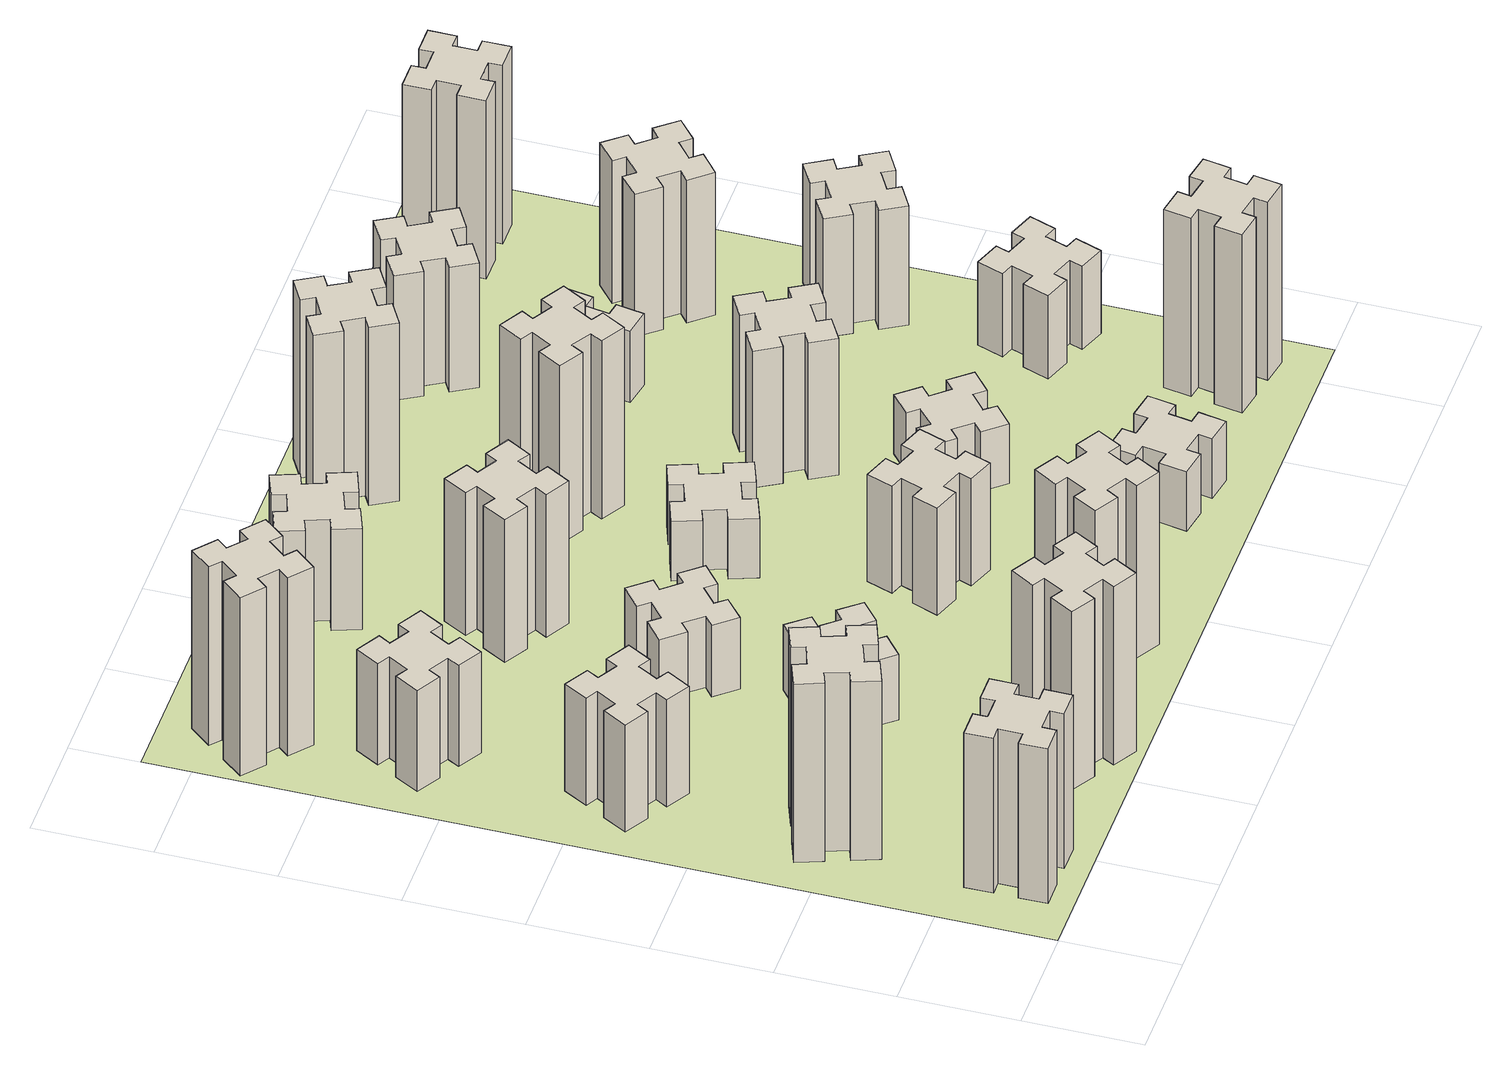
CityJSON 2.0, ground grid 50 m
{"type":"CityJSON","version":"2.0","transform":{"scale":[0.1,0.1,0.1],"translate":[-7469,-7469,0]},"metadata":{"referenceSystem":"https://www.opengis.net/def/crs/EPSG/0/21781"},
"CityObjects":{
"building1":{"type":"Building","attributes":{"class":"1000","function":"1000","usage":"1000","yearOfConstruction":2016,"roofType":"1000","measuredHeight":78,"storeysAboveGround":30,"storeysBelowGround":0},"geometry":[{"type":"Solid","lod":"1","boundaries":[[[[0,1,2,3,4,5,6,7,8,9,10,11,12,13,14,15,16,17,18,19]],[[17,16,20,21]],[[16,15,22,20]],[[15,14,23,22]],[[14,13,24,23]],[[13,12,25,24]],[[12,11,26,25]],[[11,10,27,26]],[[10,9,28,27]],[[9,8,29,28]],[[8,7,30,29]],[[7,6,31,30]],[[6,5,32,31]],[[5,4,33,32]],[[4,3,34,33]],[[3,2,35,34]],[[2,1,36,35]],[[1,0,37,36]],[[0,19,38,37]],[[19,18,39,38]],[[18,17,21,39]],[[24,25,26,27,28,29,30,31,32,33,34,35,36,37,38,39,21,20,22,23]]]]}]},
"building2":{"type":"Building","attributes":{"class":"1000","function":"1000","usage":"1000","yearOfConstruction":2016,"roofType":"1000","measuredHeight":90,"storeysAboveGround":30,"storeysBelowGround":0},"geometry":[{"type":"Solid","lod":"1","boundaries":[[[[40,41,42,43,44,45,46,47,48,49,50,51,52,53,54,55,56,57,58,59]],[[57,56,60,61]],[[56,55,62,60]],[[55,54,63,62]],[[54,53,64,63]],[[53,52,65,64]],[[52,51,66,65]],[[51,50,67,66]],[[50,49,68,67]],[[49,48,69,68]],[[48,47,70,69]],[[47,46,71,70]],[[46,45,72,71]],[[45,44,73,72]],[[44,43,74,73]],[[43,42,75,74]],[[42,41,76,75]],[[41,40,77,76]],[[40,59,78,77]],[[59,58,79,78]],[[58,57,61,79]],[[64,65,66,67,68,69,70,71,72,73,74,75,76,77,78,79,61,60,62,63]]]]}]},
"building3":{"type":"Building","attributes":{"class":"1000","function":"1000","usage":"1000","yearOfConstruction":2016,"roofType":"1000","measuredHeight":54,"storeysAboveGround":30,"storeysBelowGround":0},"geometry":[{"type":"Solid","lod":"1","boundaries":[[[[80,81,82,83,84,85,86,87,88,89,90,91,92,93,94,95,96,97,98,99]],[[97,96,100,101]],[[96,95,102,100]],[[95,94,103,102]],[[94,93,104,103]],[[93,92,105,104]],[[92,91,106,105]],[[91,90,107,106]],[[90,89,108,107]],[[89,88,109,108]],[[88,87,110,109]],[[87,86,111,110]],[[86,85,112,111]],[[85,84,113,112]],[[84,83,114,113]],[[83,82,115,114]],[[82,81,116,115]],[[81,80,117,116]],[[80,99,118,117]],[[99,98,119,118]],[[98,97,101,119]],[[104,105,106,107,108,109,110,111,112,113,114,115,116,117,118,119,101,100,102,103]]]]}]},
"building4":{"type":"Building","attributes":{"class":"1000","function":"1000","usage":"1000","yearOfConstruction":2016,"roofType":"1000","measuredHeight":51,"storeysAboveGround":30,"storeysBelowGround":0},"geometry":[{"type":"Solid","lod":"1","boundaries":[[[[120,121,122,123,124,125,126,127,128,129,130,131,132,133,134,135,136,137,138,139]],[[137,136,140,141]],[[136,135,142,140]],[[135,134,143,142]],[[134,133,144,143]],[[133,132,145,144]],[[132,131,146,145]],[[131,130,147,146]],[[130,129,148,147]],[[129,128,149,148]],[[128,127,150,149]],[[127,126,151,150]],[[126,125,152,151]],[[125,124,153,152]],[[124,123,154,153]],[[123,122,155,154]],[[122,121,156,155]],[[121,120,157,156]],[[120,139,158,157]],[[139,138,159,158]],[[138,137,141,159]],[[144,145,146,147,148,149,150,151,152,153,154,155,156,157,158,159,141,140,142,143]]]]}]},
"building5":{"type":"Building","attributes":{"class":"1000","function":"1000","usage":"1000","yearOfConstruction":2016,"roofType":"1000","measuredHeight":90,"storeysAboveGround":30,"storeysBelowGround":0},"geometry":[{"type":"Solid","lod":"1","boundaries":[[[[160,161,162,163,164,165,166,167,168,169,170,171,172,173,174,175,176,177,178,179]],[[177,176,180,181]],[[176,175,182,180]],[[175,174,183,182]],[[174,173,184,183]],[[173,172,185,184]],[[172,171,186,185]],[[171,170,187,186]],[[170,169,188,187]],[[169,168,189,188]],[[168,167,190,189]],[[167,166,191,190]],[[166,165,192,191]],[[165,164,193,192]],[[164,163,194,193]],[[163,162,195,194]],[[162,161,196,195]],[[161,160,197,196]],[[160,179,198,197]],[[179,178,199,198]],[[178,177,181,199]],[[184,185,186,187,188,189,190,191,192,193,194,195,196,197,198,199,181,180,182,183]]]]}]},
"building6":{"type":"Building","attributes":{"class":"1000","function":"1000","usage":"1000","yearOfConstruction":2016,"roofType":"1000","measuredHeight":90,"storeysAboveGround":30,"storeysBelowGround":0},"geometry":[{"type":"Solid","lod":"1","boundaries":[[[[200,201,202,203,204,205,206,207,208,209,210,211,212,213,214,215,216,217,218,219]],[[217,216,220,221]],[[216,215,222,220]],[[215,214,223,222]],[[214,213,224,223]],[[213,212,225,224]],[[212,211,226,225]],[[211,210,227,226]],[[210,209,228,227]],[[209,208,229,228]],[[208,207,230,229]],[[207,206,231,230]],[[206,205,232,231]],[[205,204,233,232]],[[204,203,234,233]],[[203,202,235,234]],[[202,201,236,235]],[[201,200,237,236]],[[200,219,238,237]],[[219,218,239,238]],[[218,217,221,239]],[[224,225,226,227,228,229,230,231,232,233,234,235,236,237,238,239,221,220,222,223]]]]}]},
"building7":{"type":"Building","attributes":{"class":"1000","function":"1000","usage":"1000","yearOfConstruction":2016,"roofType":"1000","measuredHeight":33,"storeysAboveGround":30,"storeysBelowGround":0},"geometry":[{"type":"Solid","lod":"1","boundaries":[[[[240,241,242,243,244,245,246,247,248,249,250,251,252,253,254,255,256,257,258,259]],[[257,256,260,261]],[[256,255,262,260]],[[255,254,263,262]],[[254,253,264,263]],[[253,252,265,264]],[[252,251,266,265]],[[251,250,267,266]],[[250,249,268,267]],[[249,248,269,268]],[[248,247,270,269]],[[247,246,271,270]],[[246,245,272,271]],[[245,244,273,272]],[[244,243,274,273]],[[243,242,275,274]],[[242,241,276,275]],[[241,240,277,276]],[[240,259,278,277]],[[259,258,279,278]],[[258,257,261,279]],[[264,265,266,267,268,269,270,271,272,273,274,275,276,277,278,279,261,260,262,263]]]]}]},
"building8":{"type":"Building","attributes":{"class":"1000","function":"1000","usage":"1000","yearOfConstruction":2016,"roofType":"1000","measuredHeight":36,"storeysAboveGround":30,"storeysBelowGround":0},"geometry":[{"type":"Solid","lod":"1","boundaries":[[[[280,281,282,283,284,285,286,287,288,289,290,291,292,293,294,295,296,297,298,299]],[[297,296,300,301]],[[296,295,302,300]],[[295,294,303,302]],[[294,293,304,303]],[[293,292,305,304]],[[292,291,306,305]],[[291,290,307,306]],[[290,289,308,307]],[[289,288,309,308]],[[288,287,310,309]],[[287,286,311,310]],[[286,285,312,311]],[[285,284,313,312]],[[284,283,314,313]],[[283,282,315,314]],[[282,281,316,315]],[[281,280,317,316]],[[280,299,318,317]],[[299,298,319,318]],[[298,297,301,319]],[[304,305,306,307,308,309,310,311,312,313,314,315,316,317,318,319,301,300,302,303]]]]}]},
"building9":{"type":"Building","attributes":{"class":"1000","function":"1000","usage":"1000","yearOfConstruction":2016,"roofType":"1000","measuredHeight":87,"storeysAboveGround":30,"storeysBelowGround":0},"geometry":[{"type":"Solid","lod":"1","boundaries":[[[[320,321,322,323,324,325,326,327,328,329,330,331,332,333,334,335,336,337,338,339]],[[337,336,340,341]],[[336,335,342,340]],[[335,334,343,342]],[[334,333,344,343]],[[333,332,345,344]],[[332,331,346,345]],[[331,330,347,346]],[[330,329,348,347]],[[329,328,349,348]],[[328,327,350,349]],[[327,326,351,350]],[[326,325,352,351]],[[325,324,353,352]],[[324,323,354,353]],[[323,322,355,354]],[[322,321,356,355]],[[321,320,357,356]],[[320,339,358,357]],[[339,338,359,358]],[[338,337,341,359]],[[344,345,346,347,348,349,350,351,352,353,354,355,356,357,358,359,341,340,342,343]]]]}]},
"building10":{"type":"Building","attributes":{"class":"1000","function":"1000","usage":"1000","yearOfConstruction":2016,"roofType":"1000","measuredHeight":72,"storeysAboveGround":30,"storeysBelowGround":0},"geometry":[{"type":"Solid","lod":"1","boundaries":[[[[360,361,362,363,364,365,366,367,368,369,370,371,372,373,374,375,376,377,378,379]],[[377,376,380,381]],[[376,375,382,380]],[[375,374,383,382]],[[374,373,384,383]],[[373,372,385,384]],[[372,371,386,385]],[[371,370,387,386]],[[370,369,388,387]],[[369,368,389,388]],[[368,367,390,389]],[[367,366,391,390]],[[366,365,392,391]],[[365,364,393,392]],[[364,363,394,393]],[[363,362,395,394]],[[362,361,396,395]],[[361,360,397,396]],[[360,379,398,397]],[[379,378,399,398]],[[378,377,381,399]],[[384,385,386,387,388,389,390,391,392,393,394,395,396,397,398,399,381,380,382,383]]]]}]},
"building11":{"type":"Building","attributes":{"class":"1000","function":"1000","usage":"1000","yearOfConstruction":2016,"roofType":"1000","measuredHeight":51,"storeysAboveGround":30,"storeysBelowGround":0},"geometry":[{"type":"Solid","lod":"1","boundaries":[[[[400,401,402,403,404,405,406,407,408,409,410,411,412,413,414,415,416,417,418,419]],[[417,416,420,421]],[[416,415,422,420]],[[415,414,423,422]],[[414,413,424,423]],[[413,412,425,424]],[[412,411,426,425]],[[411,410,427,426]],[[410,409,428,427]],[[409,408,429,428]],[[408,407,430,429]],[[407,406,431,430]],[[406,405,432,431]],[[405,404,433,432]],[[404,403,434,433]],[[403,402,435,434]],[[402,401,436,435]],[[401,400,437,436]],[[400,419,438,437]],[[419,418,439,438]],[[418,417,421,439]],[[424,425,426,427,428,429,430,431,432,433,434,435,436,437,438,439,421,420,422,423]]]]}]},
"building12":{"type":"Building","attributes":{"class":"1000","function":"1000","usage":"1000","yearOfConstruction":2016,"roofType":"1000","measuredHeight":54,"storeysAboveGround":30,"storeysBelowGround":0},"geometry":[{"type":"Solid","lod":"1","boundaries":[[[[440,441,442,443,444,445,446,447,448,449,450,451,452,453,454,455,456,457,458,459]],[[457,456,460,461]],[[456,455,462,460]],[[455,454,463,462]],[[454,453,464,463]],[[453,452,465,464]],[[452,451,466,465]],[[451,450,467,466]],[[450,449,468,467]],[[449,448,469,468]],[[448,447,470,469]],[[447,446,471,470]],[[446,445,472,471]],[[445,444,473,472]],[[444,443,474,473]],[[443,442,475,474]],[[442,441,476,475]],[[441,440,477,476]],[[440,459,478,477]],[[459,458,479,478]],[[458,457,461,479]],[[464,465,466,467,468,469,470,471,472,473,474,475,476,477,478,479,461,460,462,463]]]]}]},
"building13":{"type":"Building","attributes":{"class":"1000","function":"1000","usage":"1000","yearOfConstruction":2016,"roofType":"1000","measuredHeight":30,"storeysAboveGround":30,"storeysBelowGround":0},"geometry":[{"type":"Solid","lod":"1","boundaries":[[[[480,481,482,483,484,485,486,487,488,489,490,491,492,493,494,495,496,497,498,499]],[[497,496,500,501]],[[496,495,502,500]],[[495,494,503,502]],[[494,493,504,503]],[[493,492,505,504]],[[492,491,506,505]],[[491,490,507,506]],[[490,489,508,507]],[[489,488,509,508]],[[488,487,510,509]],[[487,486,511,510]],[[486,485,512,511]],[[485,484,513,512]],[[484,483,514,513]],[[483,482,515,514]],[[482,481,516,515]],[[481,480,517,516]],[[480,499,518,517]],[[499,498,519,518]],[[498,497,501,519]],[[504,505,506,507,508,509,510,511,512,513,514,515,516,517,518,519,501,500,502,503]]]]}]},
"building14":{"type":"Building","attributes":{"class":"1000","function":"1000","usage":"1000","yearOfConstruction":2016,"roofType":"1000","measuredHeight":90,"storeysAboveGround":30,"storeysBelowGround":0},"geometry":[{"type":"Solid","lod":"1","boundaries":[[[[520,521,522,523,524,525,526,527,528,529,530,531,532,533,534,535,536,537,538,539]],[[537,536,540,541]],[[536,535,542,540]],[[535,534,543,542]],[[534,533,544,543]],[[533,532,545,544]],[[532,531,546,545]],[[531,530,547,546]],[[530,529,548,547]],[[529,528,549,548]],[[528,527,550,549]],[[527,526,551,550]],[[526,525,552,551]],[[525,524,553,552]],[[524,523,554,553]],[[523,522,555,554]],[[522,521,556,555]],[[521,520,557,556]],[[520,539,558,557]],[[539,538,559,558]],[[538,537,541,559]],[[544,545,546,547,548,549,550,551,552,553,554,555,556,557,558,559,541,540,542,543]]]]}]},
"building15":{"type":"Building","attributes":{"class":"1000","function":"1000","usage":"1000","yearOfConstruction":2016,"roofType":"1000","measuredHeight":30,"storeysAboveGround":30,"storeysBelowGround":0},"geometry":[{"type":"Solid","lod":"1","boundaries":[[[[560,561,562,563,564,565,566,567,568,569,570,571,572,573,574,575,576,577,578,579]],[[577,576,580,581]],[[576,575,582,580]],[[575,574,583,582]],[[574,573,584,583]],[[573,572,585,584]],[[572,571,586,585]],[[571,570,587,586]],[[570,569,588,587]],[[569,568,589,588]],[[568,567,590,589]],[[567,566,591,590]],[[566,565,592,591]],[[565,564,593,592]],[[564,563,594,593]],[[563,562,595,594]],[[562,561,596,595]],[[561,560,597,596]],[[560,579,598,597]],[[579,578,599,598]],[[578,577,581,599]],[[584,585,586,587,588,589,590,591,592,593,594,595,596,597,598,599,581,580,582,583]]]]}]},
"building16":{"type":"Building","attributes":{"class":"1000","function":"1000","usage":"1000","yearOfConstruction":2016,"roofType":"1000","measuredHeight":90,"storeysAboveGround":30,"storeysBelowGround":0},"geometry":[{"type":"Solid","lod":"1","boundaries":[[[[600,601,602,603,604,605,606,607,608,609,610,611,612,613,614,615,616,617,618,619]],[[617,616,620,621]],[[616,615,622,620]],[[615,614,623,622]],[[614,613,624,623]],[[613,612,625,624]],[[612,611,626,625]],[[611,610,627,626]],[[610,609,628,627]],[[609,608,629,628]],[[608,607,630,629]],[[607,606,631,630]],[[606,605,632,631]],[[605,604,633,632]],[[604,603,634,633]],[[603,602,635,634]],[[602,601,636,635]],[[601,600,637,636]],[[600,619,638,637]],[[619,618,639,638]],[[618,617,621,639]],[[624,625,626,627,628,629,630,631,632,633,634,635,636,637,638,639,621,620,622,623]]]]}]},
"building17":{"type":"Building","attributes":{"class":"1000","function":"1000","usage":"1000","yearOfConstruction":2016,"roofType":"1000","measuredHeight":30,"storeysAboveGround":30,"storeysBelowGround":0},"geometry":[{"type":"Solid","lod":"1","boundaries":[[[[640,641,642,643,644,645,646,647,648,649,650,651,652,653,654,655,656,657,658,659]],[[657,656,660,661]],[[656,655,662,660]],[[655,654,663,662]],[[654,653,664,663]],[[653,652,665,664]],[[652,651,666,665]],[[651,650,667,666]],[[650,649,668,667]],[[649,648,669,668]],[[648,647,670,669]],[[647,646,671,670]],[[646,645,672,671]],[[645,644,673,672]],[[644,643,674,673]],[[643,642,675,674]],[[642,641,676,675]],[[641,640,677,676]],[[640,659,678,677]],[[659,658,679,678]],[[658,657,661,679]],[[664,665,666,667,668,669,670,671,672,673,674,675,676,677,678,679,661,660,662,663]]]]}]},
"building18":{"type":"Building","attributes":{"class":"1000","function":"1000","usage":"1000","yearOfConstruction":2016,"roofType":"1000","measuredHeight":69,"storeysAboveGround":30,"storeysBelowGround":0},"geometry":[{"type":"Solid","lod":"1","boundaries":[[[[680,681,682,683,684,685,686,687,688,689,690,691,692,693,694,695,696,697,698,699]],[[697,696,700,701]],[[696,695,702,700]],[[695,694,703,702]],[[694,693,704,703]],[[693,692,705,704]],[[692,691,706,705]],[[691,690,707,706]],[[690,689,708,707]],[[689,688,709,708]],[[688,687,710,709]],[[687,686,711,710]],[[686,685,712,711]],[[685,684,713,712]],[[684,683,714,713]],[[683,682,715,714]],[[682,681,716,715]],[[681,680,717,716]],[[680,699,718,717]],[[699,698,719,718]],[[698,697,701,719]],[[704,705,706,707,708,709,710,711,712,713,714,715,716,717,718,719,701,700,702,703]]]]}]},
"building19":{"type":"Building","attributes":{"class":"1000","function":"1000","usage":"1000","yearOfConstruction":2016,"roofType":"1000","measuredHeight":36,"storeysAboveGround":30,"storeysBelowGround":0},"geometry":[{"type":"Solid","lod":"1","boundaries":[[[[720,721,722,723,724,725,726,727,728,729,730,731,732,733,734,735,736,737,738,739]],[[737,736,740,741]],[[736,735,742,740]],[[735,734,743,742]],[[734,733,744,743]],[[733,732,745,744]],[[732,731,746,745]],[[731,730,747,746]],[[730,729,748,747]],[[729,728,749,748]],[[728,727,750,749]],[[727,726,751,750]],[[726,725,752,751]],[[725,724,753,752]],[[724,723,754,753]],[[723,722,755,754]],[[722,721,756,755]],[[721,720,757,756]],[[720,739,758,757]],[[739,738,759,758]],[[738,737,741,759]],[[744,745,746,747,748,749,750,751,752,753,754,755,756,757,758,759,741,740,742,743]]]]}]},
"building20":{"type":"Building","attributes":{"class":"1000","function":"1000","usage":"1000","yearOfConstruction":2016,"roofType":"1000","measuredHeight":90,"storeysAboveGround":30,"storeysBelowGround":0},"geometry":[{"type":"Solid","lod":"1","boundaries":[[[[760,761,762,763,764,765,766,767,768,769,770,771,772,773,774,775,776,777,778,779]],[[777,776,780,781]],[[776,775,782,780]],[[775,774,783,782]],[[774,773,784,783]],[[773,772,785,784]],[[772,771,786,785]],[[771,770,787,786]],[[770,769,788,787]],[[769,768,789,788]],[[768,767,790,789]],[[767,766,791,790]],[[766,765,792,791]],[[765,764,793,792]],[[764,763,794,793]],[[763,762,795,794]],[[762,761,796,795]],[[761,760,797,796]],[[760,779,798,797]],[[779,778,799,798]],[[778,777,781,799]],[[784,785,786,787,788,789,790,791,792,793,794,795,796,797,798,799,781,780,782,783]]]]}]},
"building21":{"type":"Building","attributes":{"class":"1000","function":"1000","usage":"1000","yearOfConstruction":2016,"roofType":"1000","measuredHeight":63,"storeysAboveGround":30,"storeysBelowGround":0},"geometry":[{"type":"Solid","lod":"1","boundaries":[[[[800,801,802,803,804,805,806,807,808,809,810,811,812,813,814,815,816,817,818,819]],[[817,816,820,821]],[[816,815,822,820]],[[815,814,823,822]],[[814,813,824,823]],[[813,812,825,824]],[[812,811,826,825]],[[811,810,827,826]],[[810,809,828,827]],[[809,808,829,828]],[[808,807,830,829]],[[807,806,831,830]],[[806,805,832,831]],[[805,804,833,832]],[[804,803,834,833]],[[803,802,835,834]],[[802,801,836,835]],[[801,800,837,836]],[[800,819,838,837]],[[819,818,839,838]],[[818,817,821,839]],[[824,825,826,827,828,829,830,831,832,833,834,835,836,837,838,839,821,820,822,823]]]]}]},
"building22":{"type":"Building","attributes":{"class":"1000","function":"1000","usage":"1000","yearOfConstruction":2016,"roofType":"1000","measuredHeight":42,"storeysAboveGround":30,"storeysBelowGround":0},"geometry":[{"type":"Solid","lod":"1","boundaries":[[[[840,841,842,843,844,845,846,847,848,849,850,851,852,853,854,855,856,857,858,859]],[[857,856,860,861]],[[856,855,862,860]],[[855,854,863,862]],[[854,853,864,863]],[[853,852,865,864]],[[852,851,866,865]],[[851,850,867,866]],[[850,849,868,867]],[[849,848,869,868]],[[848,847,870,869]],[[847,846,871,870]],[[846,845,872,871]],[[845,844,873,872]],[[844,843,874,873]],[[843,842,875,874]],[[842,841,876,875]],[[841,840,877,876]],[[840,859,878,877]],[[859,858,879,878]],[[858,857,861,879]],[[864,865,866,867,868,869,870,871,872,873,874,875,876,877,878,879,861,860,862,863]]]]}]},
"building23":{"type":"Building","attributes":{"class":"1000","function":"1000","usage":"1000","yearOfConstruction":2016,"roofType":"1000","measuredHeight":60,"storeysAboveGround":30,"storeysBelowGround":0},"geometry":[{"type":"Solid","lod":"1","boundaries":[[[[880,881,882,883,884,885,886,887,888,889,890,891,892,893,894,895,896,897,898,899]],[[897,896,900,901]],[[896,895,902,900]],[[895,894,903,902]],[[894,893,904,903]],[[893,892,905,904]],[[892,891,906,905]],[[891,890,907,906]],[[890,889,908,907]],[[889,888,909,908]],[[888,887,910,909]],[[887,886,911,910]],[[886,885,912,911]],[[885,884,913,912]],[[884,883,914,913]],[[883,882,915,914]],[[882,881,916,915]],[[881,880,917,916]],[[880,899,918,917]],[[899,898,919,918]],[[898,897,901,919]],[[904,905,906,907,908,909,910,911,912,913,914,915,916,917,918,919,901,900,902,903]]]]}]},
"building24":{"type":"Building","attributes":{"class":"1000","function":"1000","usage":"1000","yearOfConstruction":2016,"roofType":"1000","measuredHeight":72,"storeysAboveGround":30,"storeysBelowGround":0},"geometry":[{"type":"Solid","lod":"1","boundaries":[[[[920,921,922,923,924,925,926,927,928,929,930,931,932,933,934,935,936,937,938,939]],[[937,936,940,941]],[[936,935,942,940]],[[935,934,943,942]],[[934,933,944,943]],[[933,932,945,944]],[[932,931,946,945]],[[931,930,947,946]],[[930,929,948,947]],[[929,928,949,948]],[[928,927,950,949]],[[927,926,951,950]],[[926,925,952,951]],[[925,924,953,952]],[[924,923,954,953]],[[923,922,955,954]],[[922,921,956,955]],[[921,920,957,956]],[[920,939,958,957]],[[939,938,959,958]],[[938,937,941,959]],[[944,945,946,947,948,949,950,951,952,953,954,955,956,957,958,959,941,940,942,943]]]]}]},
"building25":{"type":"Building","attributes":{"class":"1000","function":"1000","usage":"1000","yearOfConstruction":2016,"roofType":"1000","measuredHeight":90,"storeysAboveGround":30,"storeysBelowGround":0},"geometry":[{"type":"Solid","lod":"1","boundaries":[[[[960,961,962,963,964,965,966,967,968,969,970,971,972,973,974,975,976,977,978,979]],[[977,976,980,981]],[[976,975,982,980]],[[975,974,983,982]],[[974,973,984,983]],[[973,972,985,984]],[[972,971,986,985]],[[971,970,987,986]],[[970,969,988,987]],[[969,968,989,988]],[[968,967,990,989]],[[967,966,991,990]],[[966,965,992,991]],[[965,964,993,992]],[[964,963,994,993]],[[963,962,995,994]],[[962,961,996,995]],[[961,960,997,996]],[[960,979,998,997]],[[979,978,999,998]],[[978,977,981,999]],[[984,985,986,987,988,989,990,991,992,993,994,995,996,997,998,999,981,980,982,983]]]]}]},
"landuse1":{"type":"LandUse","attributes":{"name":"plot1","function":"1010"},"geometry":[{"type":"MultiSurface","lod":"1","boundaries":[[[1000,1001,1002,1003]]]}]}
},
"vertices":[
[265,325,0],[265,225,0],[205,225,0],[205,105,0],[325,105,0],[325,165,0],[425,165,0],[425,105,0],[545,105,0],[545,225,0],[485,225,0],[485,325,0],[545,325,0],[545,445,0],[425,445,0],[425,385,0],[325,385,0],[325,445,0],[205,445,0],[205,325,0],[325,385,780],[325,445,780],[425,385,780],[425,445,780],[545,445,780],[545,325,780],[485,325,780],[485,225,780],[545,225,780],[545,105,780],[425,105,780],[425,165,780],[325,165,780],[325,105,780],[205,105,780],[205,225,780],[265,225,780],[265,325,780],[205,325,780],[205,445,780],
[255,1025,0],[289,931,0],[233,910,0],[274,797,0],[387,839,0],[366,895,0],[460,929,0],[480,873,0],[593,914,0],[552,1027,0],[496,1006,0],[462,1100,0],[518,1120,0],[477,1233,0],[364,1192,0],[385,1136,0],[291,1102,0],[270,1158,0],[157,1117,0],[199,1004,0],[291,1102,900],[270,1158,900],[385,1136,900],[364,1192,900],[477,1233,900],[518,1120,900],[462,1100,900],[496,1006,900],[552,1027,900],[593,914,900],[480,873,900],[460,929,900],[366,895,900],[387,839,900],[274,797,900],[233,910,900],[289,931,900],[255,1025,900],[199,1004,900],[157,1117,900],
[474,1926,0],[387,1976,0],[417,2028,0],[313,2088,0],[253,1984,0],[305,1954,0],[255,1867,0],[203,1897,0],[143,1793,0],[247,1733,0],[277,1785,0],[364,1735,0],[334,1683,0],[438,1623,0],[498,1727,0],[446,1757,0],[496,1844,0],[548,1814,0],[608,1918,0],[504,1978,0],[496,1844,540],[548,1814,540],[446,1757,540],[498,1727,540],[438,1623,540],[334,1683,540],[364,1735,540],[277,1785,540],[247,1733,540],[143,1793,540],[203,1897,540],[255,1867,540],[305,1954,540],[253,1984,540],[313,2088,540],[417,2028,540],[387,1976,540],[474,1926,540],[504,1978,540],[608,1918,540],
[446,2597,0],[496,2684,0],[548,2654,0],[608,2758,0],[504,2818,0],[474,2766,0],[387,2816,0],[417,2868,0],[313,2928,0],[253,2824,0],[305,2794,0],[255,2707,0],[203,2737,0],[143,2633,0],[247,2573,0],[277,2625,0],[364,2575,0],[334,2523,0],[438,2463,0],[498,2567,0],[364,2575,510],[334,2523,510],[277,2625,510],[247,2573,510],[143,2633,510],[203,2737,510],[255,2707,510],[305,2794,510],[253,2824,510],[313,2928,510],[417,2868,510],[387,2816,510],[474,2766,510],[504,2818,510],[608,2758,510],[548,2654,510],[496,2684,510],[446,2597,510],[498,2567,510],[438,2463,510],
[1214,346,0],[1127,396,0],[1157,448,0],[1053,508,0],[993,404,0],[1045,374,0],[995,287,0],[943,317,0],[883,213,0],[987,153,0],[1017,205,0],[1104,155,0],[1074,103,0],[1178,43,0],[1238,147,0],[1186,177,0],[1236,264,0],[1288,234,0],[1348,338,0],[1244,398,0],[1236,264,900],[1288,234,900],[1186,177,900],[1238,147,900],[1178,43,900],[1074,103,900],[1104,155,900],[1017,205,900],[987,153,900],[883,213,900],[943,317,900],[995,287,900],[1045,374,900],[993,404,900],[1053,508,900],[1157,448,900],[1127,396,900],[1214,346,900],[1244,398,900],[1348,338,900],
[384,3387,0],[308,3452,0],[346,3498,0],[254,3575,0],[177,3483,0],[223,3444,0],[159,3368,0],[113,3406,0],[36,3314,0],[128,3237,0],[166,3283,0],[243,3219,0],[204,3173,0],[296,3096,0],[373,3188,0],[327,3226,0],[392,3303,0],[438,3264,0],[515,3356,0],[423,3433,0],[392,3303,900],[438,3264,900],[327,3226,900],[373,3188,900],[296,3096,900],[204,3173,900],[243,3219,900],[166,3283,900],[128,3237,900],[36,3314,900],[113,3406,900],[159,3368,900],[223,3444,900],[177,3483,900],[254,3575,900],[346,3498,900],[308,3452,900],[384,3387,900],[423,3433,900],[515,3356,900],
[1083,1332,0],[1006,1267,0],[968,1313,0],[876,1236,0],[953,1144,0],[999,1183,0],[1063,1106,0],[1017,1068,0],[1094,976,0],[1186,1053,0],[1148,1099,0],[1224,1163,0],[1263,1117,0],[1355,1194,0],[1278,1286,0],[1232,1248,0],[1167,1324,0],[1213,1363,0],[1136,1455,0],[1044,1378,0],[1167,1324,330],[1213,1363,330],[1232,1248,330],[1278,1286,330],[1355,1194,330],[1263,1117,330],[1224,1163,330],[1148,1099,330],[1186,1053,330],[1094,976,330],[1017,1068,330],[1063,1106,330],[999,1183,330],[953,1144,330],[876,1236,330],[968,1313,330],[1006,1267,330],[1083,1332,330],[1044,1378,330],[1136,1455,330],
[1083,1972,0],[1006,1907,0],[968,1953,0],[876,1876,0],[953,1784,0],[999,1823,0],[1063,1746,0],[1017,1708,0],[1094,1616,0],[1186,1693,0],[1148,1739,0],[1224,1803,0],[1263,1757,0],[1355,1834,0],[1278,1926,0],[1232,1888,0],[1167,1964,0],[1213,2003,0],[1136,2095,0],[1044,2018,0],[1167,1964,360],[1213,2003,360],[1232,1888,360],[1278,1926,360],[1355,1834,360],[1263,1757,360],[1224,1803,360],[1148,1739,360],[1186,1693,360],[1094,1616,360],[1017,1708,360],[1063,1746,360],[999,1823,360],[953,1784,360],[876,1876,360],[968,1953,360],[1006,1907,360],[1083,1972,360],[1044,2018,360],[1136,2095,360],
[1657,305,0],[1744,255,0],[1714,203,0],[1818,143,0],[1878,247,0],[1826,277,0],[1876,364,0],[1928,334,0],[1988,438,0],[1884,498,0],[1854,446,0],[1767,496,0],[1797,548,0],[1693,608,0],[1633,504,0],[1685,474,0],[1635,387,0],[1583,417,0],[1523,313,0],[1627,253,0],[1635,387,870],[1583,417,870],[1685,474,870],[1633,504,870],[1693,608,870],[1797,548,870],[1767,496,870],[1854,446,870],[1884,498,870],[1988,438,870],[1928,334,870],[1876,364,870],[1826,277,870],[1878,247,870],[1818,143,870],[1714,203,870],[1744,255,870],[1657,305,870],[1627,253,870],[1523,313,870],
[1314,2666,0],[1227,2716,0],[1257,2768,0],[1153,2828,0],[1093,2724,0],[1145,2694,0],[1095,2607,0],[1043,2637,0],[983,2533,0],[1087,2473,0],[1117,2525,0],[1204,2475,0],[1174,2423,0],[1278,2363,0],[1338,2467,0],[1286,2497,0],[1336,2584,0],[1388,2554,0],[1448,2658,0],[1344,2718,0],[1336,2584,720],[1388,2554,720],[1286,2497,720],[1338,2467,720],[1278,2363,720],[1174,2423,720],[1204,2475,720],[1117,2525,720],[1087,2473,720],[983,2533,720],[1043,2637,720],[1095,2607,720],[1145,2694,720],[1093,2724,720],[1153,2828,720],[1257,2768,720],[1227,2716,720],[1314,2666,720],[1344,2718,720],[1448,2658,720],
[1125,3456,0],[1031,3422,0],[1010,3478,0],[897,3437,0],[939,3324,0],[995,3345,0],[1029,3251,0],[973,3230,0],[1014,3117,0],[1127,3159,0],[1106,3215,0],[1200,3249,0],[1220,3193,0],[1333,3234,0],[1292,3347,0],[1236,3326,0],[1202,3420,0],[1258,3440,0],[1217,3553,0],[1104,3512,0],[1202,3420,510],[1258,3440,510],[1236,3326,510],[1292,3347,510],[1333,3234,510],[1220,3193,510],[1200,3249,510],[1106,3215,510],[1127,3159,510],[1014,3117,510],[973,3230,510],[1029,3251,510],[995,3345,510],[939,3324,510],[897,3437,510],[1010,3478,510],[1031,3422,510],[1125,3456,510],[1104,3512,510],[1217,3553,510],
[1869,1200,0],[1835,1106,0],[1779,1127,0],[1737,1014,0],[1850,973,0],[1871,1029,0],[1965,995,0],[1944,939,0],[2057,897,0],[2098,1010,0],[2042,1031,0],[2076,1125,0],[2132,1104,0],[2173,1217,0],[2060,1258,0],[2040,1202,0],[1946,1236,0],[1967,1292,0],[1854,1333,0],[1813,1220,0],[1946,1236,540],[1967,1292,540],[2040,1202,540],[2060,1258,540],[2173,1217,540],[2132,1104,540],[2076,1125,540],[2042,1031,540],[2098,1010,540],[2057,897,540],[1944,939,540],[1965,995,540],[1871,1029,540],[1850,973,540],[1737,1014,540],[1779,1127,540],[1835,1106,540],[1869,1200,540],[1813,1220,540],[1854,1333,540],
[1846,1835,0],[1940,1869,0],[1960,1813,0],[2073,1854,0],[2032,1967,0],[1976,1946,0],[1942,2040,0],[1998,2060,0],[1957,2173,0],[1844,2132,0],[1865,2076,0],[1771,2042,0],[1750,2098,0],[1637,2057,0],[1679,1944,0],[1735,1965,0],[1769,1871,0],[1713,1850,0],[1754,1737,0],[1867,1779,0],[1769,1871,300],[1713,1850,300],[1735,1965,300],[1679,1944,300],[1637,2057,300],[1750,2098,300],[1771,2042,300],[1865,2076,300],[1844,2132,300],[1957,2173,300],[1998,2060,300],[1942,2040,300],[1976,1946,300],[2032,1967,300],[2073,1854,300],[1960,1813,300],[1940,1869,300],[1846,1835,300],[1867,1779,300],[1754,1737,300],
[2026,2497,0],[2076,2584,0],[2128,2554,0],[2188,2658,0],[2084,2718,0],[2054,2666,0],[1967,2716,0],[1997,2768,0],[1893,2828,0],[1833,2724,0],[1885,2694,0],[1835,2607,0],[1783,2637,0],[1723,2533,0],[1827,2473,0],[1857,2525,0],[1944,2475,0],[1914,2423,0],[2018,2363,0],[2078,2467,0],[1944,2475,900],[1914,2423,900],[1857,2525,900],[1827,2473,900],[1723,2533,900],[1783,2637,900],[1835,2607,900],[1885,2694,900],[1833,2724,900],[1893,2828,900],[1997,2768,900],[1967,2716,900],[2054,2666,900],[2084,2718,900],[2188,2658,900],[2128,2554,900],[2076,2584,900],[2026,2497,900],[2078,2467,900],[2018,2363,900],
[2596,444,0],[2578,345,0],[2519,356,0],[2498,237,0],[2617,217,0],[2627,276,0],[2725,258,0],[2715,199,0],[2833,178,0],[2854,297,0],[2795,307,0],[2812,405,0],[2871,395,0],[2892,513,0],[2774,534,0],[2764,475,0],[2665,492,0],[2676,551,0],[2557,572,0],[2537,454,0],[2665,492,300],[2676,551,300],[2764,475,300],[2774,534,300],[2892,513,300],[2871,395,300],[2812,405,300],[2795,307,300],[2854,297,300],[2833,178,300],[2715,199,300],[2725,258,300],[2627,276,300],[2617,217,300],[2498,237,300],[2519,356,300],[2578,345,300],[2596,444,300],[2537,454,300],[2557,572,300],
[1844,3556,0],[1757,3506,0],[1727,3558,0],[1623,3498,0],[1683,3394,0],[1735,3424,0],[1785,3337,0],[1733,3307,0],[1793,3203,0],[1897,3263,0],[1867,3315,0],[1954,3365,0],[1984,3313,0],[2088,3373,0],[2028,3477,0],[1976,3447,0],[1926,3534,0],[1978,3564,0],[1918,3668,0],[1814,3608,0],[1926,3534,900],[1978,3564,900],[1976,3447,900],[2028,3477,900],[2088,3373,900],[1984,3313,900],[1954,3365,900],[1867,3315,900],[1897,3263,900],[1793,3203,900],[1733,3307,900],[1785,3337,900],[1735,3424,900],[1683,3394,900],[1623,3498,900],[1727,3558,900],[1757,3506,900],[1844,3556,900],[1814,3608,900],[1918,3668,900],
[2628,1099,0],[2704,1163,0],[2743,1117,0],[2835,1194,0],[2758,1286,0],[2712,1248,0],[2647,1324,0],[2693,1363,0],[2616,1455,0],[2524,1378,0],[2563,1332,0],[2486,1267,0],[2448,1313,0],[2356,1236,0],[2433,1144,0],[2479,1183,0],[2543,1106,0],[2497,1068,0],[2574,976,0],[2666,1053,0],[2543,1106,300],[2497,1068,300],[2479,1183,300],[2433,1144,300],[2356,1236,300],[2448,1313,300],[2486,1267,300],[2563,1332,300],[2524,1378,300],[2616,1455,300],[2693,1363,300],[2647,1324,300],[2712,1248,300],[2758,1286,300],[2835,1194,300],[2743,1117,300],[2704,1163,300],[2628,1099,300],[2666,1053,300],[2574,976,300],
[2375,1844,0],[2425,1757,0],[2373,1727,0],[2433,1623,0],[2537,1683,0],[2507,1735,0],[2594,1785,0],[2624,1733,0],[2728,1793,0],[2668,1897,0],[2616,1867,0],[2566,1954,0],[2618,1984,0],[2558,2088,0],[2454,2028,0],[2484,1976,0],[2397,1926,0],[2367,1978,0],[2263,1918,0],[2323,1814,0],[2397,1926,690],[2367,1978,690],[2484,1976,690],[2454,2028,690],[2558,2088,690],[2618,1984,690],[2566,1954,690],[2616,1867,690],[2668,1897,690],[2728,1793,690],[2624,1733,690],[2594,1785,690],[2507,1735,690],[2537,1683,690],[2433,1623,690],[2373,1727,690],[2425,1757,690],[2375,1844,690],[2323,1814,690],[2263,1918,690],
[2664,2795,0],[2565,2812,0],[2576,2871,0],[2457,2892,0],[2437,2774,0],[2496,2764,0],[2478,2665,0],[2419,2676,0],[2398,2557,0],[2517,2537,0],[2527,2596,0],[2625,2578,0],[2615,2519,0],[2733,2498,0],[2754,2617,0],[2695,2627,0],[2712,2725,0],[2771,2715,0],[2792,2833,0],[2674,2854,0],[2712,2725,360],[2771,2715,360],[2695,2627,360],[2754,2617,360],[2733,2498,360],[2615,2519,360],[2625,2578,360],[2527,2596,360],[2517,2537,360],[2398,2557,360],[2419,2676,360],[2478,2665,360],[2496,2764,360],[2437,2774,360],[2457,2892,360],[2576,2871,360],[2565,2812,360],[2664,2795,360],[2674,2854,360],[2792,2833,360],
[3504,475,0],[3405,492,0],[3416,551,0],[3297,572,0],[3277,454,0],[3336,444,0],[3318,345,0],[3259,356,0],[3238,237,0],[3357,217,0],[3367,276,0],[3465,258,0],[3455,199,0],[3573,178,0],[3594,297,0],[3535,307,0],[3552,405,0],[3611,395,0],[3632,513,0],[3514,534,0],[3552,405,900],[3611,395,900],[3535,307,900],[3594,297,900],[3573,178,900],[3455,199,900],[3465,258,900],[3367,276,900],[3357,217,900],[3238,237,900],[3259,356,900],[3318,345,900],[3336,444,900],[3277,454,900],[3297,572,900],[3416,551,900],[3405,492,900],[3504,475,900],[3514,534,900],[3632,513,900],
[2716,3347,0],[2666,3434,0],[2718,3464,0],[2658,3568,0],[2554,3508,0],[2584,3456,0],[2497,3406,0],[2467,3458,0],[2363,3398,0],[2423,3294,0],[2475,3324,0],[2525,3237,0],[2473,3207,0],[2533,3103,0],[2637,3163,0],[2607,3215,0],[2694,3265,0],[2724,3213,0],[2828,3273,0],[2768,3377,0],[2694,3265,630],[2724,3213,630],[2607,3215,630],[2637,3163,630],[2533,3103,630],[2473,3207,630],[2525,3237,630],[2475,3324,630],[2423,3294,630],[2363,3398,630],[2467,3458,630],[2497,3406,630],[2584,3456,630],[2554,3508,630],[2658,3568,630],[2718,3464,630],[2666,3434,630],[2716,3347,630],[2768,3377,630],[2828,3273,630],
[3351,1029,0],[3445,995,0],[3424,939,0],[3537,897,0],[3578,1010,0],[3522,1031,0],[3556,1125,0],[3612,1104,0],[3653,1217,0],[3540,1258,0],[3520,1202,0],[3426,1236,0],[3447,1292,0],[3334,1333,0],[3293,1220,0],[3349,1200,0],[3315,1106,0],[3259,1127,0],[3217,1014,0],[3330,973,0],[3315,1106,420],[3259,1127,420],[3349,1200,420],[3293,1220,420],[3334,1333,420],[3447,1292,420],[3426,1236,420],[3520,1202,420],[3540,1258,420],[3653,1217,420],[3612,1104,420],[3556,1125,420],[3522,1031,420],[3578,1010,420],[3537,897,420],[3424,939,420],[3445,995,420],[3351,1029,420],[3330,973,420],[3217,1014,420],
[3556,1867,0],[3506,1954,0],[3558,1984,0],[3498,2088,0],[3394,2028,0],[3424,1976,0],[3337,1926,0],[3307,1978,0],[3203,1918,0],[3263,1814,0],[3315,1844,0],[3365,1757,0],[3313,1727,0],[3373,1623,0],[3477,1683,0],[3447,1735,0],[3534,1785,0],[3564,1733,0],[3668,1793,0],[3608,1897,0],[3534,1785,600],[3564,1733,600],[3447,1735,600],[3477,1683,600],[3373,1623,600],[3313,1727,600],[3365,1757,600],[3315,1844,600],[3263,1814,600],[3203,1918,600],[3307,1978,600],[3337,1926,600],[3424,1976,600],[3394,2028,600],[3498,2088,600],[3558,1984,600],[3506,1954,600],[3556,1867,600],[3608,1897,600],[3668,1793,600],
[3119,2563,0],[3183,2486,0],[3137,2448,0],[3214,2356,0],[3306,2433,0],[3268,2479,0],[3344,2543,0],[3383,2497,0],[3475,2574,0],[3398,2666,0],[3352,2628,0],[3287,2704,0],[3333,2743,0],[3256,2835,0],[3164,2758,0],[3203,2712,0],[3126,2647,0],[3088,2693,0],[2996,2616,0],[3073,2524,0],[3126,2647,720],[3088,2693,720],[3203,2712,720],[3164,2758,720],[3256,2835,720],[3333,2743,720],[3287,2704,720],[3352,2628,720],[3398,2666,720],[3475,2574,720],[3383,2497,720],[3344,2543,720],[3268,2479,720],[3306,2433,720],[3214,2356,720],[3137,2448,720],[3183,2486,720],[3119,2563,720],[3073,2524,720],[2996,2616,720],
[3285,3325,0],[3385,3325,0],[3385,3265,0],[3505,3265,0],[3505,3385,0],[3445,3385,0],[3445,3485,0],[3505,3485,0],[3505,3605,0],[3385,3605,0],[3385,3545,0],[3285,3545,0],[3285,3605,0],[3165,3605,0],[3165,3485,0],[3225,3485,0],[3225,3385,0],[3165,3385,0],[3165,3265,0],[3285,3265,0],[3225,3385,900],[3165,3385,900],[3225,3485,900],[3165,3485,900],[3165,3605,900],[3285,3605,900],[3285,3545,900],[3385,3545,900],[3385,3605,900],[3505,3605,900],[3505,3485,900],[3445,3485,900],[3445,3385,900],[3505,3385,900],[3505,3265,900],[3385,3265,900],[3385,3325,900],[3285,3325,900],[3285,3265,900],[3165,3265,900],
[5,3705,0],[3705,3705,0],[3705,5,0],[5,5,0]
]}
